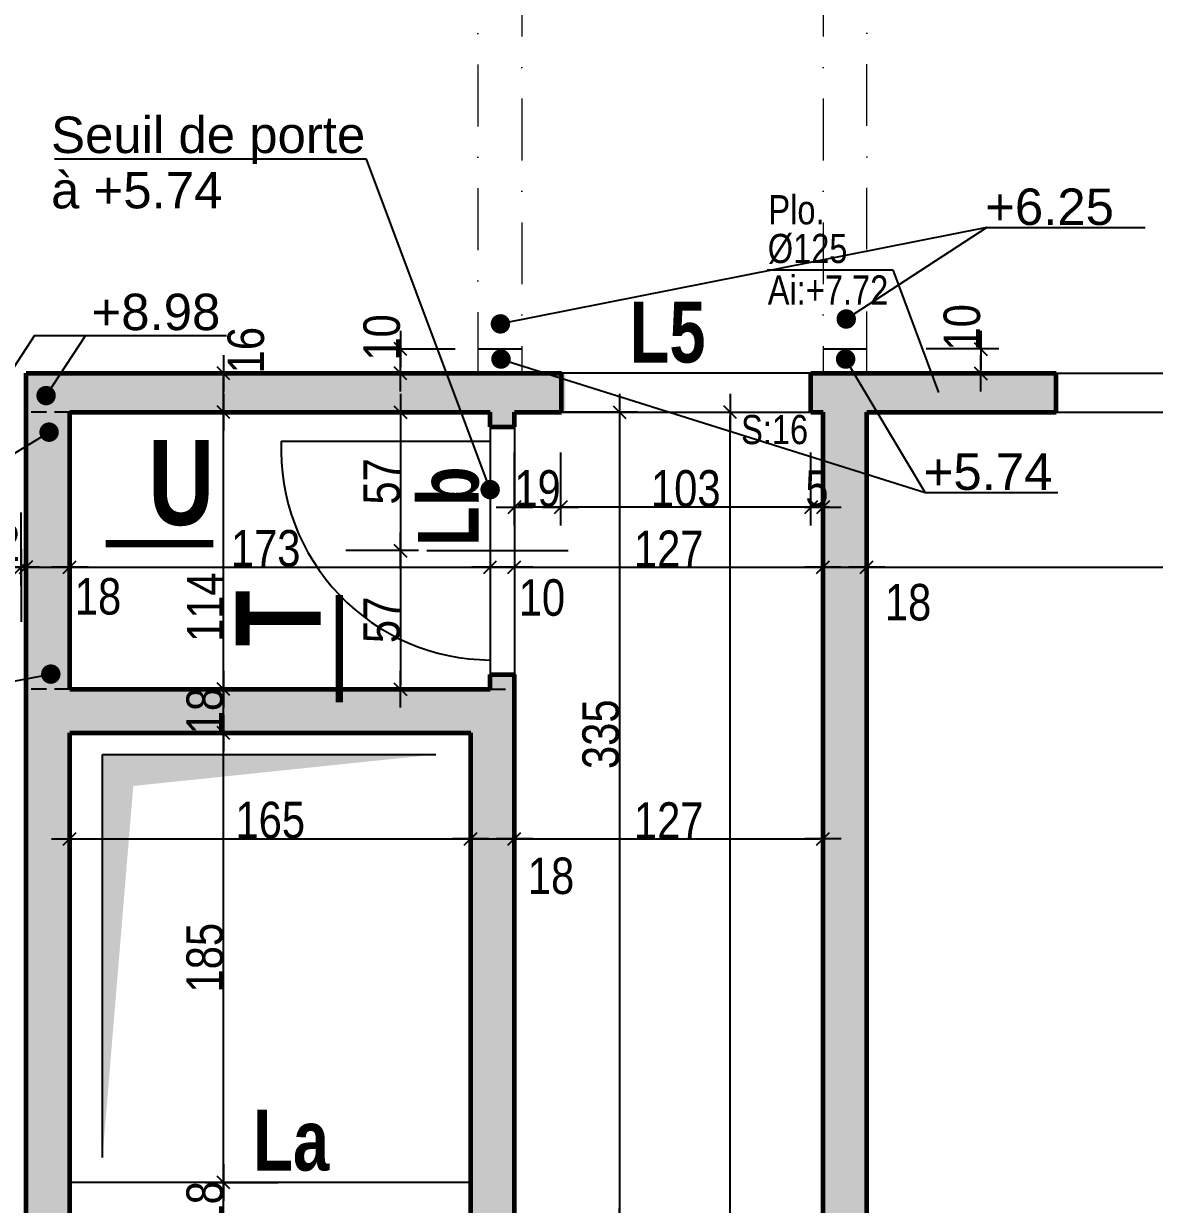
# Model space of a CAD drawing. Header units: millimetres. Extents: x 7120 to 15038, y -9128 to -4928.
# Drawn here: x 11169.6 to 11635, y -6178.9 to -5693.1 of the extents above; entities that cross this region are included whole.
import ezdxf
from ezdxf.enums import TextEntityAlignment as Align

# ---------------------------------------------------------------- set-up
doc = ezdxf.new("R2010")
doc.units = ezdxf.units.MM
doc.linetypes.add('CACHE2', pattern=[4.7625, 3.175, -1.5875])
doc.linetypes.add('TIRETPTX2', pattern=[50.8, 25.4, -12.7, 0, -12.7])
for name, color, linetype in [('01_cote_gen', 4, 'Continuous'), ('01_linteaux', 2, 'Continuous'), ('01_poch_murs', 253, 'Continuous'), ('01_resv', 32, 'Continuous'), ('01_texte', 230, 'Continuous'), ('AA_COTES', 2, 'Continuous')]:
    doc.layers.add(name, color=color, linetype=linetype)
for name, color, linetype, lineweight in [('01_murs_coup', 5, 'Continuous', 60), ('01_tram_axes', 2, 'TIRETPTX2', 9), ('_GAZELEC-RESERVATION 2', 132, 'Continuous', 18)]:
    doc.layers.add(name, color=color, linetype=linetype, lineweight=lineweight)
doc.styles.add('ARIAL', font='arial.ttf')
doc.styles.add('impact', font='impact.ttf')
doc.styles.add('MATTE_TXT', font='arial.ttf')
doc.styles.add('STYLE2', font='ARIALN.TTF')
doc.dimstyles.new('JB50', dxfattribs={"dimscale": 0.1, "dimtxt": 150, "dimasz": 15, "dimexe": 0.1, "dimexo": 0.1, "dimgap": 0.09, "dimtad": 1, "dimdec": 1, "dimdsep": 46, "dimtxsty": 'STYLE2', "dimblk1": 'BOND_G', "dimblk2": 'BOND_D', "dimsah": 1, "dimcen": 1.5, "dimdle": 0.01, "dimse1": 1, "dimse2": 1, "dimclrd": 4, "dimclre": 2, "dimclrt": 6, "dimazin": 2, "dimtfac": 2.333333, "dimtdec": 1, "dimtix": 1, "dimtmove": 2, "dimatfit": 3, "dimldrblk": 'BOND_G', "dimfxl": 1, "dimtolj": 1, "dimtzin": 0, "dimarcsym": 0})

# ---------------------------------------------------------------- blocks, each defined once
blk = doc.blocks.new('BOND_G')
at = {"layer": 'AA_COTES', "color": 0}
for p, q in [((0, -5), (0, 15)), ((5, 0), (-5, 0)), ((1.77, 1.77), (-1.77, -1.77))]:
    blk.add_line(p, q, dxfattribs=at)
blk = doc.blocks.new('BOND_D')
at = {"layer": 'AA_COTES', "color": 0}
for p, q in [((0, 5), (0, -15)), ((5, 0), (-5, 0)), ((-1.77, -1.77), (1.77, 1.77))]:
    blk.add_line(p, q, dxfattribs=at)
blk = doc.blocks.new('*D19')
at = {"layer": '01_cote_gen', "color": 4, "lineweight": -2, "transparency": 16777216}
blk.add_line((11152.13, -5916.75), (11167.13, -5916.75), dxfattribs=at)
at = {"layer": 'DEFPOINTS', "color": 0}
for p in [(11168.63, -5916.75), (11150.63, -5930.38), (11168.63, -5930.38)]:
    blk.add_point(p, dxfattribs=at)
at = {"layer": '01_cote_gen', "color": 4, "lineweight": -2, "transparency": 16777216, "xscale": 1.5, "yscale": 1.5, "zscale": 1.5, "rotation": 180}
blk.add_blockref('BOND_G', (11150.63, -5916.75), dxfattribs=at)
at = {"layer": '01_cote_gen', "color": 4, "lineweight": -2, "transparency": 16777216, "xscale": 1.5, "yscale": 1.5, "zscale": 1.5}
blk.add_blockref('BOND_D', (11168.63, -5916.75), dxfattribs=at)
at = {"layer": '01_cote_gen', "color": 6, "transparency": 16777216, "insert": (11138.03, -5927.36), "char_height": 15, "attachment_point": 5, "style": 'STYLE2'}
blk.add_mtext('\\A1;18', dxfattribs=at)
blk = doc.blocks.new('*D20')
at = {"layer": '01_cote_gen', "color": 4, "lineweight": -2, "transparency": 16777216}
for p, q in [((11167.13, -5916.75), (11165.63, -5916.75)), ((11168.63, -5916.75), (11170.63, -5916.75)), ((11172.13, -5916.75), (11173.63, -5916.75))]:
    blk.add_line(p, q, dxfattribs=at)
at = {"layer": 'DEFPOINTS', "color": 0}
for p in [(11170.63, -5916.75), (11168.63, -5934), (11170.63, -5934)]:
    blk.add_point(p, dxfattribs=at)
at = {"layer": '01_cote_gen', "color": 4, "lineweight": -2, "transparency": 16777216, "xscale": 1.5, "yscale": 1.5, "zscale": 1.5}
blk.add_blockref('BOND_G', (11168.63, -5916.75), dxfattribs=at)
at = {"layer": '01_cote_gen', "color": 4, "lineweight": -2, "transparency": 16777216, "xscale": 1.5, "yscale": 1.5, "zscale": 1.5, "rotation": 180}
blk.add_blockref('BOND_D', (11170.63, -5916.75), dxfattribs=at)
at = {"layer": '01_cote_gen', "color": 6, "transparency": 16777216, "insert": (11163.43, -5906.76), "char_height": 15, "attachment_point": 5, "style": 'STYLE2'}
blk.add_mtext('\\A1;2', dxfattribs=at)
blk = doc.blocks.new('*D21')
at = {"layer": '01_cote_gen', "color": 4, "lineweight": -2, "transparency": 16777216}
blk.add_line((11373.13, -5916.75), (11497.13, -5916.75), dxfattribs=at)
at = {"layer": 'DEFPOINTS', "color": 0}
for p in [(11498.63, -5916.75), (11371.63, -5929.18), (11498.63, -5932.76)]:
    blk.add_point(p, dxfattribs=at)
at = {"layer": '01_cote_gen', "color": 4, "lineweight": -2, "transparency": 16777216, "xscale": 1.5, "yscale": 1.5, "zscale": 1.5, "rotation": 180}
blk.add_blockref('BOND_G', (11371.63, -5916.75), dxfattribs=at)
at = {"layer": '01_cote_gen', "color": 4, "lineweight": -2, "transparency": 16777216, "xscale": 1.5, "yscale": 1.5, "zscale": 1.5}
blk.add_blockref('BOND_D', (11498.63, -5916.75), dxfattribs=at)
at = {"layer": '01_cote_gen', "color": 6, "transparency": 16777216, "insert": (11435.13, -5909.21), "char_height": 15, "attachment_point": 5, "style": 'STYLE2'}
blk.add_mtext('\\A1;127', dxfattribs=at)
blk = doc.blocks.new('*D77')
at = {"layer": '01_cote_gen', "color": 4, "lineweight": -2, "transparency": 16777216}
blk.add_line((11251.91, -5965.44), (11251.91, -5854.46), dxfattribs=at)
at = {"layer": 'DEFPOINTS', "color": 0}
for p in [(11251.91, -5852.96), (11315.81, -5852.96), (11299.87, -5966.94)]:
    blk.add_point(p, dxfattribs=at)
at = {"layer": '01_cote_gen', "color": 4, "lineweight": -2, "transparency": 16777216, "xscale": 1.5, "yscale": 1.5, "zscale": 1.5}
for name, p, rotation in [('BOND_D', (11251.91, -5852.96), 90), ('BOND_G', (11251.91, -5966.94), 270)]:
    blk.add_blockref(name, p, dxfattribs=dict(at, rotation=rotation))
at = {"layer": '01_cote_gen', "color": 6, "transparency": 16777216, "insert": (11244.37, -5933.21), "char_height": 15, "attachment_point": 5, "rotation": 90, "style": 'STYLE2'}
blk.add_mtext('\\A1;114', dxfattribs=at)
blk = doc.blocks.new('*D78')
at = {"layer": '01_cote_gen', "color": 4, "lineweight": -2, "transparency": 16777216}
blk.add_line((11251.91, -5851.46), (11251.91, -5838.46), dxfattribs=at)
at = {"layer": 'DEFPOINTS', "color": 0}
for p in [(11251.91, -5836.96), (11259.41, -5836.96), (11259.41, -5852.96)]:
    blk.add_point(p, dxfattribs=at)
at = {"layer": '01_cote_gen', "color": 4, "lineweight": -2, "transparency": 16777216, "xscale": 1.5, "yscale": 1.5, "zscale": 1.5}
for name, p, rotation in [('BOND_D', (11251.91, -5836.96), 90), ('BOND_G', (11251.91, -5852.96), 270)]:
    blk.add_blockref(name, p, dxfattribs=dict(at, rotation=rotation))
at = {"layer": '01_cote_gen', "color": 6, "transparency": 16777216, "insert": (11261.17, -5827.47), "char_height": 15, "attachment_point": 5, "rotation": 90, "style": 'STYLE2'}
blk.add_mtext('\\A1;16', dxfattribs=at)
blk = doc.blocks.new('*D79')
at = {"layer": '01_cote_gen', "color": 4, "lineweight": -2, "transparency": 16777216}
blk.add_line((11324.71, -5854.46), (11324.71, -5908.45), dxfattribs=at)
at = {"layer": 'DEFPOINTS', "color": 0}
for p in [(11307.32, -5852.96), (11306.19, -5909.95), (11324.71, -5909.95)]:
    blk.add_point(p, dxfattribs=at)
at = {"layer": '01_cote_gen', "color": 4, "lineweight": -2, "transparency": 16777216, "xscale": 1.5, "yscale": 1.5, "zscale": 1.5}
for name, p, rotation in [('BOND_G', (11324.71, -5852.96), 90), ('BOND_D', (11324.71, -5909.95), 270)]:
    blk.add_blockref(name, p, dxfattribs=dict(at, rotation=rotation))
at = {"layer": '01_cote_gen', "color": 6, "transparency": 16777216, "insert": (11317.07, -5881.45), "char_height": 15, "attachment_point": 5, "rotation": 90, "style": 'STYLE2'}
blk.add_mtext('\\A1;57', dxfattribs=at)
blk = doc.blocks.new('*D80')
at = {"layer": '01_cote_gen', "color": 4, "lineweight": -2, "transparency": 16777216}
blk.add_line((11324.71, -5911.45), (11324.71, -5965.44), dxfattribs=at)
at = {"layer": 'DEFPOINTS', "color": 0}
for p in [(11317.21, -5909.95), (11317.21, -5966.94), (11324.71, -5966.94)]:
    blk.add_point(p, dxfattribs=at)
at = {"layer": '01_cote_gen', "color": 4, "lineweight": -2, "transparency": 16777216, "xscale": 1.5, "yscale": 1.5, "zscale": 1.5}
for name, p, rotation in [('BOND_G', (11324.71, -5909.95), 90), ('BOND_D', (11324.71, -5966.94), 270)]:
    blk.add_blockref(name, p, dxfattribs=dict(at, rotation=rotation))
at = {"layer": '01_cote_gen', "color": 6, "transparency": 16777216, "insert": (11317.07, -5938.45), "char_height": 15, "attachment_point": 5, "rotation": 90, "style": 'STYLE2'}
blk.add_mtext('\\A1;57', dxfattribs=at)
blk = doc.blocks.new('*D81')
at = {"layer": '01_cote_gen', "color": 4, "lineweight": -2, "transparency": 16777216}
blk.add_line((11251.91, -6186.44), (11251.91, -6171.44), dxfattribs=at)
at = {"layer": 'DEFPOINTS', "color": 0}
for p in [(11251.91, -6169.94), (11271.13, -6169.94), (11271.13, -6187.94)]:
    blk.add_point(p, dxfattribs=at)
at = {"layer": '01_cote_gen', "color": 4, "lineweight": -2, "transparency": 16777216, "xscale": 1.5, "yscale": 1.5, "zscale": 1.5}
for name, p, rotation in [('BOND_D', (11251.91, -6169.94), 90), ('BOND_G', (11251.91, -6187.94), 270)]:
    blk.add_blockref(name, p, dxfattribs=dict(at, rotation=rotation))
at = {"layer": '01_cote_gen', "color": 6, "transparency": 16777216, "insert": (11244.24, -6178.94), "char_height": 15, "attachment_point": 5, "rotation": 90, "style": 'STYLE2'}
blk.add_mtext('\\A1;18', dxfattribs=at)
blk = doc.blocks.new('*D82')
at = {"layer": '01_cote_gen', "color": 4, "lineweight": -2, "transparency": 16777216}
blk.add_line((11251.91, -6168.44), (11251.91, -5986.44), dxfattribs=at)
at = {"layer": 'DEFPOINTS', "color": 0}
for p in [(11251.91, -5984.94), (11274.41, -5984.94), (11274.41, -6169.94)]:
    blk.add_point(p, dxfattribs=at)
at = {"layer": '01_cote_gen', "color": 4, "lineweight": -2, "transparency": 16777216, "xscale": 1.5, "yscale": 1.5, "zscale": 1.5}
for name, p, rotation in [('BOND_D', (11251.91, -5984.94), 90), ('BOND_G', (11251.91, -6169.94), 270)]:
    blk.add_blockref(name, p, dxfattribs=dict(at, rotation=rotation))
at = {"layer": '01_cote_gen', "color": 6, "transparency": 16777216, "insert": (11244.24, -6077.44), "char_height": 15, "attachment_point": 5, "rotation": 90, "style": 'STYLE2'}
blk.add_mtext('\\A1;185', dxfattribs=at)
blk = doc.blocks.new('*D83')
at = {"layer": '01_cote_gen', "color": 4, "lineweight": -2, "transparency": 16777216}
blk.add_line((11251.91, -5983.44), (11251.91, -5968.44), dxfattribs=at)
at = {"layer": 'DEFPOINTS', "color": 0}
for p in [(11251.91, -5966.94), (11266.23, -5966.94), (11266.23, -5984.94)]:
    blk.add_point(p, dxfattribs=at)
at = {"layer": '01_cote_gen', "color": 4, "lineweight": -2, "transparency": 16777216, "xscale": 1.5, "yscale": 1.5, "zscale": 1.5}
for name, p, rotation in [('BOND_D', (11251.91, -5966.94), 90), ('BOND_G', (11251.91, -5984.94), 270)]:
    blk.add_blockref(name, p, dxfattribs=dict(at, rotation=rotation))
at = {"layer": '01_cote_gen', "color": 6, "transparency": 16777216, "insert": (11244.24, -5975.94), "char_height": 15, "attachment_point": 5, "rotation": 90, "style": 'STYLE2'}
blk.add_mtext('\\A1;18', dxfattribs=at)
blk = doc.blocks.new('*D86')
at = {"layer": '01_cote_gen', "color": 4, "lineweight": -2, "transparency": 16777216}
blk.add_line((11500.13, -5916.75), (11515.13, -5916.75), dxfattribs=at)
at = {"layer": 'DEFPOINTS', "color": 0}
for p in [(11498.63, -5890.05), (11516.63, -5890.05), (11516.63, -5916.75)]:
    blk.add_point(p, dxfattribs=at)
at = {"layer": '01_cote_gen', "color": 4, "lineweight": -2, "transparency": 16777216, "xscale": 1.5, "yscale": 1.5, "zscale": 1.5, "rotation": 180}
blk.add_blockref('BOND_G', (11498.63, -5916.75), dxfattribs=at)
at = {"layer": '01_cote_gen', "color": 4, "lineweight": -2, "transparency": 16777216, "xscale": 1.5, "yscale": 1.5, "zscale": 1.5}
blk.add_blockref('BOND_D', (11516.63, -5916.75), dxfattribs=at)
at = {"layer": '01_cote_gen', "color": 6, "transparency": 16777216, "insert": (11533.61, -5931.27), "char_height": 15, "attachment_point": 5, "style": 'STYLE2'}
blk.add_mtext('\\A1;18', dxfattribs=at)
blk = doc.blocks.new('*D87')
at = {"layer": '01_cote_gen', "color": 4, "lineweight": -2, "transparency": 16777216}
blk.add_line((11518.13, -5916.75), (12512.13, -5916.75), dxfattribs=at)
at = {"layer": 'DEFPOINTS', "color": 0}
for p in [(12513.63, -5916.75), (11516.63, -5965.05), (12513.63, -5965.05)]:
    blk.add_point(p, dxfattribs=at)
at = {"layer": '01_cote_gen', "color": 4, "lineweight": -2, "transparency": 16777216, "xscale": 1.5, "yscale": 1.5, "zscale": 1.5, "rotation": 180}
blk.add_blockref('BOND_G', (11516.63, -5916.75), dxfattribs=at)
at = {"layer": '01_cote_gen', "color": 4, "lineweight": -2, "transparency": 16777216, "xscale": 1.5, "yscale": 1.5, "zscale": 1.5}
blk.add_blockref('BOND_D', (12513.63, -5916.75), dxfattribs=at)
at = {"layer": '01_cote_gen', "color": 6, "transparency": 16777216, "insert": (12015.13, -5909.08), "char_height": 15, "attachment_point": 5, "style": 'STYLE2'}
blk.add_mtext('\\A1;997', dxfattribs=at)
blk = doc.blocks.new('*D99')
at = {"layer": '01_cote_gen', "color": 4, "lineweight": -2, "transparency": 16777216}
blk.add_line((11363.13, -5916.75), (11370.13, -5916.75), dxfattribs=at)
at = {"layer": 'DEFPOINTS', "color": 0}
for p in [(11371.63, -5916.75), (11361.63, -5924.25), (11371.63, -5924.25)]:
    blk.add_point(p, dxfattribs=at)
at = {"layer": '01_cote_gen', "color": 4, "lineweight": -2, "transparency": 16777216, "xscale": 1.5, "yscale": 1.5, "zscale": 1.5, "rotation": 180}
blk.add_blockref('BOND_G', (11361.63, -5916.75), dxfattribs=at)
at = {"layer": '01_cote_gen', "color": 4, "lineweight": -2, "transparency": 16777216, "xscale": 1.5, "yscale": 1.5, "zscale": 1.5}
blk.add_blockref('BOND_D', (11371.63, -5916.75), dxfattribs=at)
at = {"layer": '01_cote_gen', "color": 6, "transparency": 16777216, "insert": (11382.93, -5929.33), "char_height": 15, "attachment_point": 5, "style": 'STYLE2'}
blk.add_mtext('\\A1;10', dxfattribs=at)
blk = doc.blocks.new('*D100')
at = {"layer": '01_cote_gen', "color": 4, "lineweight": -2, "transparency": 16777216}
blk.add_line((11172.13, -5916.75), (11187.13, -5916.75), dxfattribs=at)
at = {"layer": 'DEFPOINTS', "color": 0}
for p in [(11188.63, -5916.75), (11170.63, -5924.25), (11188.63, -5924.25)]:
    blk.add_point(p, dxfattribs=at)
at = {"layer": '01_cote_gen', "color": 4, "lineweight": -2, "transparency": 16777216, "xscale": 1.5, "yscale": 1.5, "zscale": 1.5, "rotation": 180}
blk.add_blockref('BOND_G', (11170.63, -5916.75), dxfattribs=at)
at = {"layer": '01_cote_gen', "color": 4, "lineweight": -2, "transparency": 16777216, "xscale": 1.5, "yscale": 1.5, "zscale": 1.5}
blk.add_blockref('BOND_D', (11188.63, -5916.75), dxfattribs=at)
at = {"layer": '01_cote_gen', "color": 6, "transparency": 16777216, "insert": (11200.25, -5928.85), "char_height": 15, "attachment_point": 5, "style": 'STYLE2'}
blk.add_mtext('\\A1;18', dxfattribs=at)
blk = doc.blocks.new('*D101')
at = {"layer": '01_cote_gen', "color": 4, "lineweight": -2, "transparency": 16777216}
blk.add_line((11190.13, -5916.75), (11360.13, -5916.75), dxfattribs=at)
at = {"layer": 'DEFPOINTS', "color": 0}
for p in [(11188.63, -5899.07), (11361.63, -5899.07), (11361.63, -5916.75)]:
    blk.add_point(p, dxfattribs=at)
at = {"layer": '01_cote_gen', "color": 4, "lineweight": -2, "transparency": 16777216, "xscale": 1.5, "yscale": 1.5, "zscale": 1.5, "rotation": 180}
blk.add_blockref('BOND_G', (11188.63, -5916.75), dxfattribs=at)
at = {"layer": '01_cote_gen', "color": 4, "lineweight": -2, "transparency": 16777216, "xscale": 1.5, "yscale": 1.5, "zscale": 1.5}
blk.add_blockref('BOND_D', (11361.63, -5916.75), dxfattribs=at)
at = {"layer": '01_cote_gen', "color": 6, "transparency": 16777216, "insert": (11269.24, -5909.08), "char_height": 15, "attachment_point": 5, "style": 'STYLE2'}
blk.add_mtext('\\A1;173', dxfattribs=at)
blk = doc.blocks.new('*D176')
at = {"layer": '01_cote_gen', "color": 4, "lineweight": -2, "transparency": 16777216}
blk.add_line((11393.13, -5475.77), (11492.13, -5475.77), dxfattribs=at)
at = {"layer": 'DEFPOINTS', "color": 0}
for p in [(11493.63, -5475.77), (11391.63, -5498.27), (11493.63, -5868.21)]:
    blk.add_point(p, dxfattribs=at)
at = {"layer": '01_cote_gen', "color": 4, "lineweight": -2, "transparency": 16777216, "xscale": 1.5, "yscale": 1.5, "zscale": 1.5, "rotation": 180}
blk.add_blockref('BOND_G', (11391.63, -5475.77), dxfattribs=at)
at = {"layer": '01_cote_gen', "color": 4, "lineweight": -2, "transparency": 16777216, "xscale": 1.5, "yscale": 1.5, "zscale": 1.5}
blk.add_blockref('BOND_D', (11493.63, -5475.77), dxfattribs=at)
at = {"layer": '01_cote_gen', "color": 6, "transparency": 16777216, "insert": (11442.63, -5468.1), "char_height": 15, "attachment_point": 5, "style": 'STYLE2'}
blk.add_mtext('\\A1;102', dxfattribs=at)
blk = doc.blocks.new('*D253')
at = {"layer": '01_cote_gen', "color": 4, "lineweight": -2, "transparency": 16777216}
blk.add_line((11041.13, -5475.77), (11167.13, -5475.77), dxfattribs=at)
at = {"layer": 'DEFPOINTS', "color": 0}
for p in [(11168.63, -5475.77), (11039.63, -5483.27), (11168.63, -5878.77)]:
    blk.add_point(p, dxfattribs=at)
at = {"layer": '01_cote_gen', "color": 4, "lineweight": -2, "transparency": 16777216, "xscale": 1.5, "yscale": 1.5, "zscale": 1.5, "rotation": 180}
blk.add_blockref('BOND_G', (11039.63, -5475.77), dxfattribs=at)
at = {"layer": '01_cote_gen', "color": 4, "lineweight": -2, "transparency": 16777216, "xscale": 1.5, "yscale": 1.5, "zscale": 1.5}
blk.add_blockref('BOND_D', (11168.63, -5475.77), dxfattribs=at)
at = {"layer": '01_cote_gen', "color": 6, "transparency": 16777216, "insert": (11104.13, -5468.1), "char_height": 15, "attachment_point": 5, "style": 'STYLE2'}
blk.add_mtext('\\A1;129', dxfattribs=at)
blk = doc.blocks.new('*D401')
at = {"layer": '01_cote_gen', "color": 4, "lineweight": -2, "transparency": 16777216}
blk.add_line((11190.13, -6028.54), (11352.13, -6028.54), dxfattribs=at)
at = {"layer": 'DEFPOINTS', "color": 0}
for p in [(11353.63, -6028.54), (11188.63, -6081.04), (11353.63, -6081.04)]:
    blk.add_point(p, dxfattribs=at)
at = {"layer": '01_cote_gen', "color": 4, "lineweight": -2, "transparency": 16777216, "xscale": 1.5, "yscale": 1.5, "zscale": 1.5, "rotation": 180}
blk.add_blockref('BOND_G', (11188.63, -6028.54), dxfattribs=at)
at = {"layer": '01_cote_gen', "color": 4, "lineweight": -2, "transparency": 16777216, "xscale": 1.5, "yscale": 1.5, "zscale": 1.5}
blk.add_blockref('BOND_D', (11353.63, -6028.54), dxfattribs=at)
at = {"layer": '01_cote_gen', "color": 6, "transparency": 16777216, "insert": (11271.13, -6020.87), "char_height": 15, "attachment_point": 5, "style": 'STYLE2'}
blk.add_mtext('\\A1;165', dxfattribs=at)
blk = doc.blocks.new('*D402')
at = {"layer": '01_cote_gen', "color": 4, "lineweight": -2, "transparency": 16777216}
blk.add_line((11355.13, -6028.54), (11370.13, -6028.54), dxfattribs=at)
at = {"layer": 'DEFPOINTS', "color": 0}
for p in [(11371.63, -6028.54), (11353.63, -6064.64), (11371.63, -6064.64)]:
    blk.add_point(p, dxfattribs=at)
at = {"layer": '01_cote_gen', "color": 4, "lineweight": -2, "transparency": 16777216, "xscale": 1.5, "yscale": 1.5, "zscale": 1.5, "rotation": 180}
blk.add_blockref('BOND_G', (11353.63, -6028.54), dxfattribs=at)
at = {"layer": '01_cote_gen', "color": 4, "lineweight": -2, "transparency": 16777216, "xscale": 1.5, "yscale": 1.5, "zscale": 1.5}
blk.add_blockref('BOND_D', (11371.63, -6028.54), dxfattribs=at)
at = {"layer": '01_cote_gen', "color": 6, "transparency": 16777216, "insert": (11386.68, -6043.84), "char_height": 15, "attachment_point": 5, "style": 'STYLE2'}
blk.add_mtext('\\A1;18', dxfattribs=at)
blk = doc.blocks.new('*D403')
at = {"layer": '01_cote_gen', "color": 4, "lineweight": -2, "transparency": 16777216}
blk.add_line((11373.13, -6028.54), (11497.13, -6028.54), dxfattribs=at)
at = {"layer": 'DEFPOINTS', "color": 0}
for p in [(11498.63, -6028.54), (11371.63, -6051.04), (11498.63, -6051.04)]:
    blk.add_point(p, dxfattribs=at)
at = {"layer": '01_cote_gen', "color": 4, "lineweight": -2, "transparency": 16777216, "xscale": 1.5, "yscale": 1.5, "zscale": 1.5, "rotation": 180}
blk.add_blockref('BOND_G', (11371.63, -6028.54), dxfattribs=at)
at = {"layer": '01_cote_gen', "color": 4, "lineweight": -2, "transparency": 16777216, "xscale": 1.5, "yscale": 1.5, "zscale": 1.5}
blk.add_blockref('BOND_D', (11498.63, -6028.54), dxfattribs=at)
at = {"layer": '01_cote_gen', "color": 6, "transparency": 16777216, "insert": (11435.13, -6021), "char_height": 15, "attachment_point": 5, "style": 'STYLE2'}
blk.add_mtext('\\A1;127', dxfattribs=at)
blk = doc.blocks.new('*D436')
at = {"layer": '01_cote_gen', "color": 4, "lineweight": -2, "transparency": 16777216}
blk.add_line((11414.86, -5854.46), (11414.86, -6186.44), dxfattribs=at)
at = {"layer": 'DEFPOINTS', "color": 0}
for p in [(11363.17, -5852.96), (11320.64, -6187.94), (11414.86, -6187.94)]:
    blk.add_point(p, dxfattribs=at)
at = {"layer": '01_cote_gen', "color": 4, "lineweight": -2, "transparency": 16777216, "xscale": 1.5, "yscale": 1.5, "zscale": 1.5}
for name, p, rotation in [('BOND_G', (11414.86, -5852.96), 90), ('BOND_D', (11414.86, -6187.94), 270)]:
    blk.add_blockref(name, p, dxfattribs=dict(at, rotation=rotation))
at = {"layer": '01_cote_gen', "color": 6, "transparency": 16777216, "insert": (11407.19, -5985.49), "char_height": 15, "attachment_point": 5, "rotation": 90, "style": 'STYLE2'}
blk.add_mtext('\\A1;335', dxfattribs=at)
blk = doc.blocks.new('*D437')
at = {"layer": '01_cote_gen', "color": 4, "lineweight": -2, "transparency": 16777216}
blk.add_line((11460.41, -6562.44), (11460.41, -5854.46), dxfattribs=at)
at = {"layer": 'DEFPOINTS', "color": 0}
for p in [(11460.41, -5852.96), (11475.75, -5852.96), (11498.63, -6563.94)]:
    blk.add_point(p, dxfattribs=at)
at = {"layer": '01_cote_gen', "color": 4, "lineweight": -2, "transparency": 16777216, "xscale": 1.5, "yscale": 1.5, "zscale": 1.5}
for name, p, rotation in [('BOND_D', (11460.41, -5852.96), 90), ('BOND_G', (11460.41, -6563.94), 270)]:
    blk.add_blockref(name, p, dxfattribs=dict(at, rotation=rotation))
at = {"layer": '01_cote_gen', "color": 6, "transparency": 16777216, "insert": (11452.87, -6208.45), "char_height": 15, "attachment_point": 5, "rotation": 90, "style": 'STYLE2'}
blk.add_mtext('\\A1;711', dxfattribs=at)
blk = doc.blocks.new('*D615')
at = {"layer": '01_texte', "color": 4, "lineweight": -2, "transparency": 16777216}
blk.add_line((11324.75, -5835.46), (11324.75, -5828.46), dxfattribs=at)
at = {"layer": 'DEFPOINTS', "color": 0}
for p in [(11324.75, -5826.96), (11361.26, -5826.96), (11361.26, -5836.96)]:
    blk.add_point(p, dxfattribs=at)
at = {"layer": '01_texte', "color": 4, "lineweight": -2, "transparency": 16777216, "xscale": 1.5, "yscale": 1.5, "zscale": 1.5}
for name, p, rotation in [('BOND_D', (11324.75, -5826.96), 90), ('BOND_G', (11324.75, -5836.96), 270)]:
    blk.add_blockref(name, p, dxfattribs=dict(at, rotation=rotation))
at = {"layer": '01_texte', "color": 6, "transparency": 16777216, "insert": (11317.08, -5822.23), "char_height": 15, "attachment_point": 5, "rotation": 90, "style": 'STYLE2'}
blk.add_mtext('\\A1;10', dxfattribs=at)
blk = doc.blocks.new('*D616')
at = {"layer": '01_texte', "color": 4, "lineweight": -2, "transparency": 16777216}
blk.add_line((11563.52, -5828.46), (11563.52, -5835.46), dxfattribs=at)
at = {"layer": 'DEFPOINTS', "color": 0}
for p in [(11516.63, -5826.96), (11525.74, -5836.96), (11563.52, -5836.96)]:
    blk.add_point(p, dxfattribs=at)
at = {"layer": '01_texte', "color": 4, "lineweight": -2, "transparency": 16777216, "xscale": 1.5, "yscale": 1.5, "zscale": 1.5}
for name, p, rotation in [('BOND_G', (11563.52, -5826.96), 90), ('BOND_D', (11563.52, -5836.96), 270)]:
    blk.add_blockref(name, p, dxfattribs=dict(at, rotation=rotation))
at = {"layer": '01_texte', "color": 6, "transparency": 16777216, "insert": (11555.85, -5818.07), "char_height": 15, "attachment_point": 5, "rotation": 90, "style": 'STYLE2'}
blk.add_mtext('\\A1;10', dxfattribs=at)
blk = doc.blocks.new('*D750')
at = {"layer": '01_cote_gen', "color": 4, "lineweight": -2, "transparency": 16777216}
for p, q in [((11492.13, -5892.1), (11490.63, -5892.1)), ((11493.63, -5892.1), (11498.63, -5892.1)), ((11500.13, -5892.1), (11501.63, -5892.1))]:
    blk.add_line(p, q, dxfattribs=at)
at = {"layer": 'DEFPOINTS', "color": 0}
for p in [(11493.63, -5852.96), (11498.63, -5852.96), (11498.63, -5892.1)]:
    blk.add_point(p, dxfattribs=at)
at = {"layer": '01_cote_gen', "color": 4, "lineweight": -2, "transparency": 16777216, "xscale": 1.5, "yscale": 1.5, "zscale": 1.5}
blk.add_blockref('BOND_G', (11493.63, -5892.1), dxfattribs=at)
at = {"layer": '01_cote_gen', "color": 4, "lineweight": -2, "transparency": 16777216, "xscale": 1.5, "yscale": 1.5, "zscale": 1.5, "rotation": 180}
blk.add_blockref('BOND_D', (11498.63, -5892.1), dxfattribs=at)
at = {"layer": '01_cote_gen', "color": 6, "transparency": 16777216, "insert": (11496.13, -5884.47), "char_height": 15, "attachment_point": 5, "style": 'STYLE2'}
blk.add_mtext('\\A1;5', dxfattribs=at)
blk = doc.blocks.new('*D751')
at = {"layer": '01_cote_gen', "color": 4, "lineweight": -2, "transparency": 16777216}
blk.add_line((11492.13, -5892.1), (11392.16, -5892.1), dxfattribs=at)
at = {"layer": 'DEFPOINTS', "color": 0}
for p in [(11390.66, -5852.96), (11493.63, -5852.96), (11390.66, -5892.1)]:
    blk.add_point(p, dxfattribs=at)
at = {"layer": '01_cote_gen', "color": 4, "lineweight": -2, "transparency": 16777216, "xscale": 1.5, "yscale": 1.5, "zscale": 1.5, "rotation": 180}
blk.add_blockref('BOND_D', (11390.66, -5892.1), dxfattribs=at)
at = {"layer": '01_cote_gen', "color": 4, "lineweight": -2, "transparency": 16777216, "xscale": 1.5, "yscale": 1.5, "zscale": 1.5}
blk.add_blockref('BOND_G', (11493.63, -5892.1), dxfattribs=at)
at = {"layer": '01_cote_gen', "color": 6, "transparency": 16777216, "insert": (11442.14, -5884.44), "char_height": 15, "attachment_point": 5, "style": 'STYLE2'}
blk.add_mtext('\\A1;103', dxfattribs=at)
blk = doc.blocks.new('*D752')
at = {"layer": '01_cote_gen', "color": 4, "lineweight": -2, "transparency": 16777216}
blk.add_line((11389.16, -5892.1), (11373.13, -5892.1), dxfattribs=at)
at = {"layer": 'DEFPOINTS', "color": 0}
for p in [(11371.63, -5852.96), (11390.66, -5852.96), (11371.63, -5892.1)]:
    blk.add_point(p, dxfattribs=at)
at = {"layer": '01_cote_gen', "color": 4, "lineweight": -2, "transparency": 16777216, "xscale": 1.5, "yscale": 1.5, "zscale": 1.5, "rotation": 180}
blk.add_blockref('BOND_D', (11371.63, -5892.1), dxfattribs=at)
at = {"layer": '01_cote_gen', "color": 4, "lineweight": -2, "transparency": 16777216, "xscale": 1.5, "yscale": 1.5, "zscale": 1.5}
blk.add_blockref('BOND_G', (11390.66, -5892.1), dxfattribs=at)
at = {"layer": '01_cote_gen', "color": 6, "transparency": 16777216, "insert": (11381.14, -5884.44), "char_height": 15, "attachment_point": 5, "style": 'STYLE2'}
blk.add_mtext('\\A1;19', dxfattribs=at)

msp = doc.modelspace()

# ---------------------------------------------------------------- hatches: boundary and pattern name
at = {"layer": '01_poch_murs'}
h = msp.add_hatch(color=256, dxfattribs=at)
h.dxf.hatch_style = 1
h.paths.add_polyline_path([(11392.63, -5836.96), (11170.63, -5836.96), (11170.63, -6372.91), (11188.63, -6372.91), (11188.63, -5984.94), (11353.63, -5984.94), (11353.63, -6187.94), (11371.63, -6187.94), (11371.63, -5966.94), (11371.63, -5960.94), (11361.63, -5960.94), (11361.63, -5966.94), (11188.63, -5966.94), (11188.63, -5852.96), (11361.63, -5852.96), (11361.63, -5858.96), (11371.63, -5858.96), (11371.63, -5852.96), (11392.63, -5852.96)])
h.paths.add_polyline_path([(11594.63, -5836.96), (11493.63, -5836.96), (11493.63, -5852.96), (11498.63, -5852.96), (11498.63, -6563.94), (11919.63, -6563.94), (11919.63, -6545.94), (11516.63, -6545.94), (11516.63, -5852.96), (11594.63, -5852.96)])
h.paths.add_polyline_path([(11866.63, -5836.96), (11864.63, -5836.96), (11786.63, -5836.96), (11786.63, -5852.96), (11866.63, -5852.96)], flags=17)
h.paths.add_polyline_path([(12149.63, -5836.96), (12147.63, -5836.96), (12147.63, -5624.96), (12147.63, -5616.96), (12127.63, -5616.96), (12127.63, -5836.96), (12058.63, -5836.96)])
h.paths.add_polyline_path([(12518.13, -5836.96), (12421.63, -5836.96), (12421.63, -5852.96), (12513.63, -5852.96)])
h.paths.add_polyline_path([(12513.63, -6545.94), (12257.63, -6545.94), (12257.63, -6485.94), (12053.63, -6485.94), (12053.63, -6545.94), (12021.63, -6545.94), (12021.63, -6563.94), (12071.63, -6563.94), (12071.63, -6503.94), (12239.63, -6503.94), (12239.63, -6563.94), (12513.63, -6563.94)])

# ---------------------------------------------------------------- linework, layer by layer
at = {"layer": '01_cote_gen'}
msp.add_line((11202.08, -5993.81), (11339.24, -5993.81), dxfattribs=at)
at = {"layer": '01_linteaux'}
for p, q in [((11356.63, -5826.96), (11374.63, -5826.96)), ((11498.63, -5826.96), (11516.63, -5826.96)), ((11493.63, -5836.96), (11390.93, -5836.96)), ((11594.63, -5836.96), (11786.63, -5836.96)), ((11390.93, -5852.96), (11493.63, -5852.96)), ((11594.63, -5852.96), (11786.63, -5852.96)), ((11361.63, -5858.96), (11361.63, -5960.94)), ((11371.63, -5858.96), (11371.63, -5960.94)), ((11275.64, -5864.96), (11361.63, -5864.96)), ((11335.63, -5909.95), (11393.71, -5909.95)), ((11202.08, -6159.71), (11202.08, -5993.81)), ((11353.63, -6169.94), (11188.63, -6169.94))]:
    msp.add_line(p, q, dxfattribs=at)
at = {"layer": '01_linteaux', "linetype": 'CACHE2', "ltscale": 2}
for p, q in [((11188.63, -5852.96), (11170.63, -5852.96)), ((11188.63, -5966.94), (11170.63, -5966.94)), ((11361.63, -5966.94), (11371.63, -5966.94))]:
    msp.add_line(p, q, dxfattribs=at)
at = {"layer": '01_linteaux'}
msp.add_arc((11362.22, -5868.3), 86.65, 177.7907, 269.6051, dxfattribs=at)
for points in [[(11202.08, -5993.81), (11339.24, -5993.81), (11214.77, -6006.78)], [(11202.08, -5993.81), (11214.77, -6006.78), (11202.08, -6159.71)]]:
    msp.add_solid(points, dxfattribs=at)
at = {"layer": '01_murs_coup'}
for p, q in [((11170.63, -6372.91), (11170.63, -5836.96)), ((11170.63, -5836.96), (11390.93, -5836.96)), ((11390.93, -5852.96), (11390.93, -5836.96)), ((11493.63, -5836.96), (11594.63, -5836.96)), ((11493.63, -5852.96), (11493.63, -5836.96)), ((11594.63, -5852.96), (11594.63, -5836.96)), ((11188.63, -5966.94), (11188.63, -5852.96)), ((11188.63, -5852.96), (11361.63, -5852.96)), ((11361.63, -5858.96), (11361.63, -5852.96)), ((11371.63, -5852.96), (11390.93, -5852.96)), ((11371.63, -5858.96), (11371.63, -5852.96)), ((11493.63, -5852.96), (11498.63, -5852.96)), ((11498.63, -6563.94), (11498.63, -5852.96)), ((11516.63, -6545.94), (11516.63, -5852.96)), ((11516.63, -5852.96), (11594.63, -5852.96)), ((11361.63, -5858.96), (11371.63, -5858.96)), ((11361.63, -5960.94), (11371.63, -5960.94)), ((11361.63, -5966.94), (11361.63, -5960.94)), ((11371.63, -5966.94), (11371.63, -5960.94)), ((11188.63, -5966.94), (11361.63, -5966.94)), ((11371.63, -6187.94), (11371.63, -5966.94)), ((11188.63, -6372.91), (11188.63, -5984.94)), ((11188.63, -5984.94), (11353.63, -5984.94)), ((11353.63, -6187.94), (11353.63, -5984.94))]:
    msp.add_line(p, q, dxfattribs=at)
at = {"layer": '01_resv'}
for p, q in [((11475.62, -5794.35), (11527.34, -5794.35)), ((11527.34, -5794.35), (11546.1, -5844.83))]:
    msp.add_line(p, q, dxfattribs=at)
msp.add_solid([(11552.35, -5836.83), (11552.35, -5852.83), (11539.85, -5852.83), (11539.85, -5836.83)], dxfattribs=at)
at = {"layer": '01_texte'}
for p, q in [((11310.69, -5748.87), (11182.34, -5748.87)), ((11361.63, -5884.84), (11310.69, -5748.87)), ((11566.03, -5776.94), (11365.86, -5816.64)), ((11566.03, -5776.94), (11508.18, -5814.64)), ((11566.03, -5776.94), (11631.25, -5776.94)), ((11174.08, -5821.38), (11157.93, -5846.15)), ((11174.08, -5821.38), (11253.07, -5821.38)), ((11195.03, -5821.38), (11178.88, -5846.15)), ((11366.09, -5831.12), (11540.71, -5885.97)), ((11540.71, -5885.97), (11507.93, -5831.12)), ((11119.99, -5897.72), (11180.12, -5861.2)), ((11540.71, -5885.97), (11595.24, -5885.97)), ((11119.99, -5972.33), (11180.82, -5960.76))]:
    msp.add_line(p, q, dxfattribs=at)
at = {"layer": '01_texte', "const_width": 4}
for points in [[(11506.18, -5814.64, 1), (11510.18, -5814.64, 1)], [(11363.86, -5816.64, 1), (11367.86, -5816.64, 1)], [(11364.09, -5831.12, 1), (11368.09, -5831.12, 1)], [(11505.93, -5831.12, 1), (11509.93, -5831.12, 1)], [(11176.88, -5846.15, 1), (11180.88, -5846.15, 1)], [(11178.12, -5861.2, 1), (11182.12, -5861.2, 1)], [(11359.63, -5884.84, 1), (11363.63, -5884.84, 1)], [(11178.82, -5960.76, 1), (11182.82, -5960.76, 1)]]:
    msp.add_lwpolyline(points, format="xyb", close=True, dxfattribs=at)
at = {"layer": '01_texte', "const_width": 3}
for points in [[(11247.71, -5907.06), (11203.46, -5907.06)], [(11299.58, -5928.16), (11299.58, -5972.41)]]:
    msp.add_lwpolyline(points, dxfattribs=at)
at = {"layer": '01_tram_axes'}
for p, q in [((11356.63, -5200.96), (11356.63, -5836.96)), ((11516.63, -5836.96), (11516.63, -5200.96)), ((11374.63, -5214.96), (11374.63, -5836.96)), ((11498.63, -5214.96), (11498.63, -5836.96))]:
    msp.add_line(p, q, dxfattribs=at)
at = {"layer": '_GAZELEC-RESERVATION 2'}
for p, q in [((11188.63, -6063.47), (11188.63, -5984.94)), ((11188.63, -5984.94), (11301.59, -5984.94))]:
    msp.add_line(p, q, dxfattribs=at)

# ---------------------------------------------------------------- texts
at = {"layer": '01_resv', "style": 'MATTE_TXT', "width": 0.8}
for s, p in [('Plo.', (11476.16, -5779.28)), ('%%C125', (11475.89, -5795.21)), ('Ai:+7.72', (11475.89, -5812.29))]:
    msp.add_text(s, height=12, dxfattribs=at).set_placement(p, align=Align.BOTTOM_LEFT)
at = {"layer": '01_texte', "style": 'ARIAL'}
for s, p in [('Seuil de porte', (11180.94, -5746.35)), ('à +5.74', (11180.94, -5769.11)), ('+6.25', (11565.35, -5775.94)), ('+8.98', (11197.57, -5819.22)), ('+5.74', (11540.04, -5884.96))]:
    msp.add_text(s, height=15, dxfattribs=at).set_placement(p)
at = {"layer": '01_texte', "style": 'impact'}
for s, p in [('L5', (11434.66, -5840.05)), ('La', (11279.73, -6172.53))]:
    msp.add_text(s, height=25, dxfattribs=at).set_placement(p, align=Align.BOTTOM_CENTER)
at = {"layer": '01_texte', "style": 'MATTE_TXT', "width": 0.8}
msp.add_text('S:16', height=12, dxfattribs=at).set_placement((11478.7, -5869.72), align=Align.BOTTOM_CENTER)
at = {"layer": '01_texte', "style": 'impact'}
for s, height, rotation, p in [('U', 35, 0, (11234.48, -5909.91)), ('Lb', 25, 90, (11364.38, -5891.66)), ('T', 35, 90, (11302.43, -5937.82))]:
    msp.add_text(s, height=height, rotation=rotation, dxfattribs=at).set_placement(p, align=Align.BOTTOM_CENTER)

# ---------------------------------------------------------------- dimensions: what is measured, and where the dimension line sits
at = {"layer": '01_cote_gen'}
for base, p1, p2, picture, middle in [((11168.63, -5475.77), (11039.63, -5483.27), (11168.63, -5878.77), '*D253', (11104.13, -5468.1)), ((11493.63, -5475.77), (11391.63, -5498.27), (11493.63, -5868.21), '*D176', (11442.63, -5468.1)), ((11371.63, -5892.1), (11390.66, -5852.96), (11371.63, -5852.96), '*D752', (11381.14, -5884.44)), ((11390.66, -5892.1), (11493.63, -5852.96), (11390.66, -5852.96), '*D751', (11442.14, -5884.44)), ((11498.63, -5892.1), (11493.63, -5852.96), (11498.63, -5852.96), '*D750', (11496.13, -5884.47)), ((11498.63, -5916.75), (11371.63, -5929.18), (11498.63, -5932.76), '*D21', (11435.13, -5909.21)), ((12513.63, -5916.75), (11516.63, -5965.05), (12513.63, -5965.05), '*D87', (12015.13, -5909.08)), ((11353.63, -6028.54), (11188.63, -6081.04), (11353.63, -6081.04), '*D401', (11271.13, -6020.87)), ((11498.63, -6028.54), (11371.63, -6051.04), (11498.63, -6051.04), '*D403', (11435.13, -6021))]:
    dim = msp.add_linear_dim(base=base, p1=p1, p2=p2, dimstyle='JB50', dxfattribs=at)
    dim.commit()
    dim.dimension.update_dxf_attribs({"geometry": picture, "text_midpoint": middle})
for base, p1, p2, picture, middle in [((11251.91, -5836.96), (11259.41, -5852.96), (11259.41, -5836.96), '*D78', (11261.17, -5827.47)), ((11251.91, -5852.96), (11299.87, -5966.94), (11315.81, -5852.96), '*D77', (11244.37, -5933.21)), ((11414.86, -6187.94), (11363.17, -5852.96), (11320.64, -6187.94), '*D436', (11407.19, -5985.49))]:
    dim = msp.add_linear_dim(base=base, p1=p1, p2=p2, angle=90, dimstyle='JB50', dxfattribs=at)
    dim.commit()
    dim.dimension.update_dxf_attribs({"geometry": picture, "text_midpoint": middle, "dimtype": 160})
for base, p1, p2, picture, middle in [((11324.71, -5909.95), (11307.32, -5852.96), (11306.19, -5909.95), '*D79', (11317.07, -5881.45)), ((11460.41, -5852.96), (11498.63, -6563.94), (11475.75, -5852.96), '*D437', (11452.87, -6208.45)), ((11324.71, -5966.94), (11317.21, -5909.95), (11317.21, -5966.94), '*D80', (11317.07, -5938.45)), ((11251.91, -5966.94), (11266.23, -5984.94), (11266.23, -5966.94), '*D83', (11244.24, -5975.94)), ((11251.91, -5984.94), (11274.41, -6169.94), (11274.41, -5984.94), '*D82', (11244.24, -6077.44)), ((11251.91, -6169.94), (11271.13, -6187.94), (11271.13, -6169.94), '*D81', (11244.24, -6178.94))]:
    dim = msp.add_linear_dim(base=base, p1=p1, p2=p2, angle=90, dimstyle='JB50', dxfattribs=at)
    dim.commit()
    dim.dimension.update_dxf_attribs({"geometry": picture, "text_midpoint": middle})
for base, p1, p2, picture, middle in [((11516.63, -5916.75), (11498.63, -5890.05), (11516.63, -5890.05), '*D86', (11533.61, -5931.27)), ((11170.63, -5916.75), (11168.63, -5934), (11170.63, -5934), '*D20', (11163.43, -5906.76)), ((11361.63, -5916.75), (11188.63, -5899.07), (11361.63, -5899.07), '*D101', (11269.24, -5909.08)), ((11168.63, -5916.75), (11150.63, -5930.38), (11168.63, -5930.38), '*D19', (11138.03, -5927.36)), ((11188.63, -5916.75), (11170.63, -5924.25), (11188.63, -5924.25), '*D100', (11200.25, -5928.85)), ((11371.63, -5916.75), (11361.63, -5924.25), (11371.63, -5924.25), '*D99', (11382.93, -5929.33)), ((11371.63, -6028.54), (11353.63, -6064.64), (11371.63, -6064.64), '*D402', (11386.68, -6043.84))]:
    dim = msp.add_linear_dim(base=base, p1=p1, p2=p2, dimstyle='JB50', dxfattribs=at)
    dim.commit()
    dim.dimension.update_dxf_attribs({"geometry": picture, "text_midpoint": middle, "dimtype": 160})
at = {"layer": '01_texte'}
for base, p1, p2, picture, middle in [((11563.52, -5836.96), (11516.63, -5826.96), (11525.74, -5836.96), '*D616', (11555.85, -5818.07)), ((11324.75, -5826.96), (11361.26, -5836.96), (11361.26, -5826.96), '*D615', (11317.08, -5822.23))]:
    dim = msp.add_linear_dim(base=base, p1=p1, p2=p2, angle=90, dimstyle='JB50', dxfattribs=at)
    dim.commit()
    dim.dimension.update_dxf_attribs({"geometry": picture, "text_midpoint": middle, "dimtype": 160})

doc.saveas('drawing.dxf')
